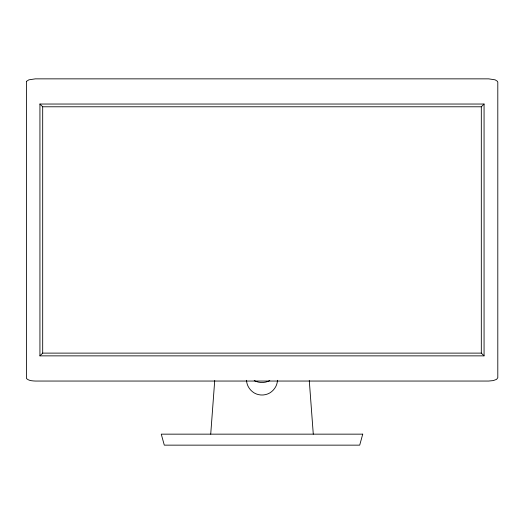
<?xml version="1.0" encoding="UTF-8"?>
<svg xmlns="http://www.w3.org/2000/svg" width="524" height="524" viewBox="0 0 524 524"><rect width="100%" height="100%" fill="white"/><g stroke="black" fill="none" stroke-linecap="round" stroke-linejoin="round"><path stroke-width="0.79" d="M210.72 434.154L214.722 380.516M277.465 380.319C277.288 385.52 274.176 390.269 269.781 392.948A15.393 15.131 0 0 1 254.219 392.948C249.824 390.269 246.712 385.52 246.535 380.319M39.935 355.861L42.686 353.117L481.314 353.117L484.065 355.861L484.065 104.034L39.935 104.034L39.935 355.861L484.065 355.861M39.935 104.034L42.686 106.785L481.314 106.785L484.065 104.034M309.278 380.516L313.28 434.154M481.314 106.785L481.314 353.117M42.686 106.785L42.686 353.117M269.781 380.568A15.569 14.626 0 0 1 254.219 380.568M362.732 434.154L359.706 445.145L164.294 445.145L161.268 434.154L362.732 434.154M26.514 81.325L26.514 378.577C28.833 380.791 32.331 380.882 35.357 381.046L488.643 381.046L493.222 380.601L496.575 379.376L497.8 377.712L497.8 82.189L497.486 81.325L495.121 79.831L488.643 78.855L35.357 78.855L28.879 79.831L26.514 81.325"/></g></svg>
